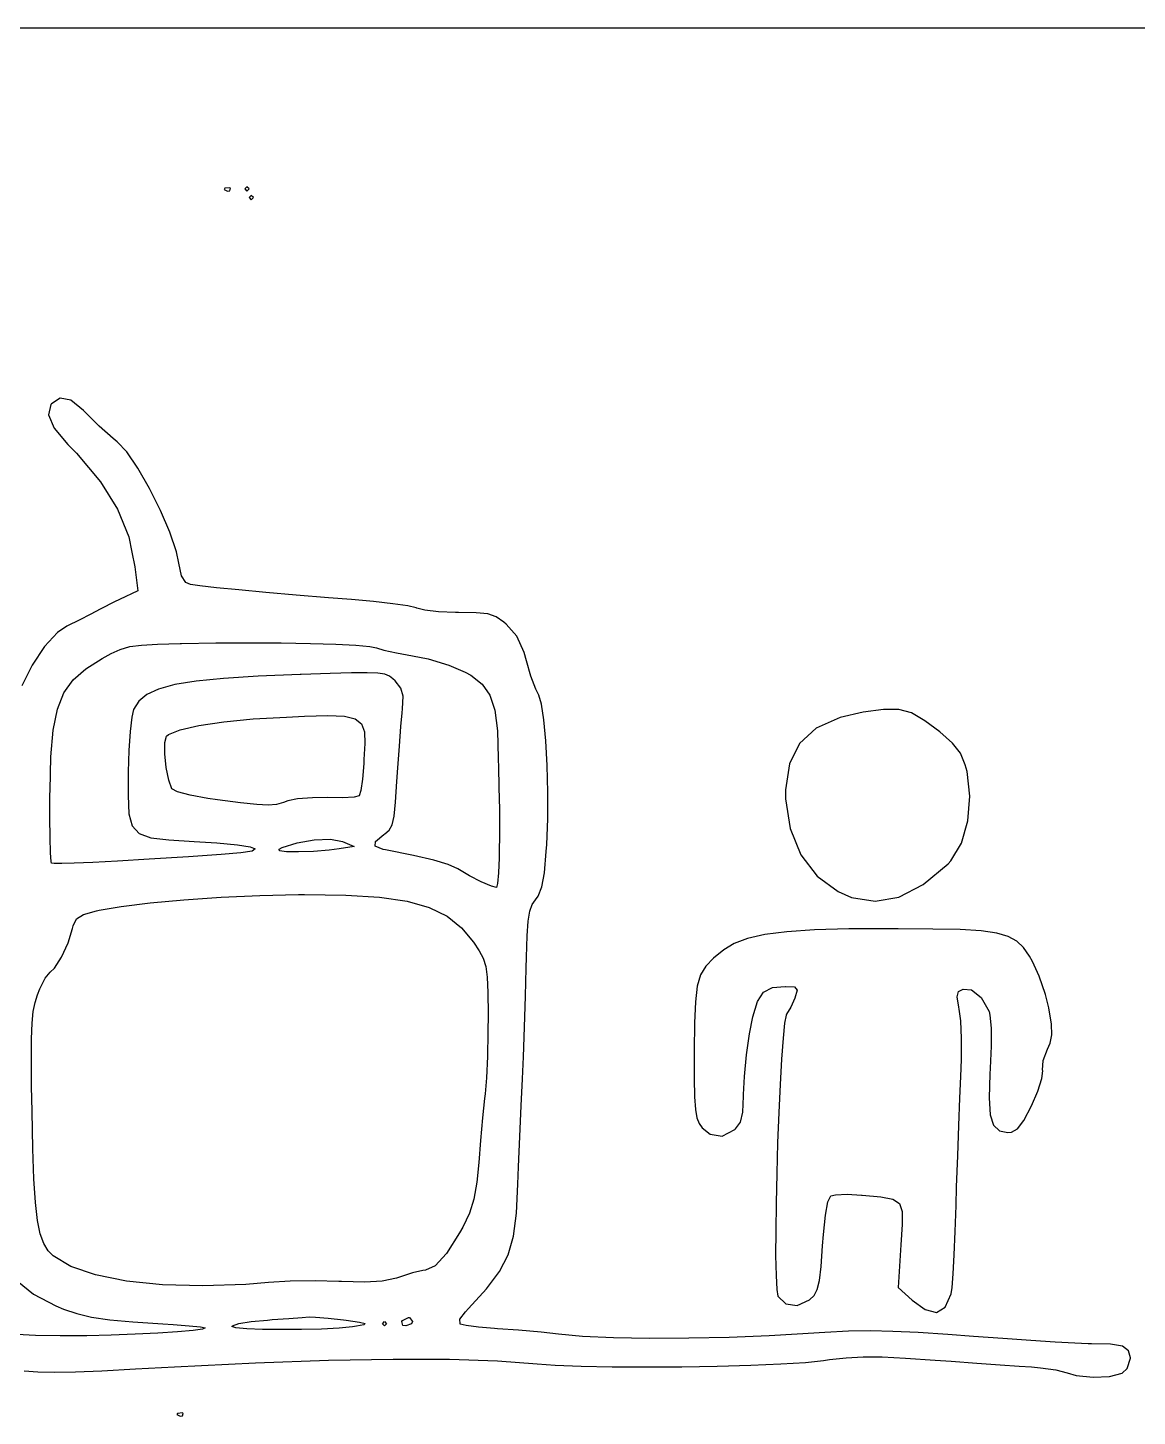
# Model space of a CAD drawing. Extents: x 10 to 96, y -67.8 to -17.5.
# Drawn here: x 47.3 to 62.44, y -36.42 to -17.47 of the extents above; entities that cross this region are included whole.
import ezdxf

# ---------------------------------------------------------------- set-up
doc = ezdxf.new("R2010")
doc.units = 0
doc.layers.add('BLACK', color=7, linetype='CONTINUOUS')

msp = doc.modelspace()

# ---------------------------------------------------------------- linework, layer by layer
at = {"layer": 'BLACK', "linetype": 'CONTINUOUS'}
for p, q in [((40, -17.474365), (70.03418, -17.474365)), ((49.99184, -19.664357), (49.982663, -19.682001)), ((49.982663, -19.682001), (50.030947, -19.703464)), ((50.061457, -19.657336), (49.99184, -19.664357)), ((50.030947, -19.703464), (50.062002, -19.69923)), ((50.070054, -19.664357), (50.061457, -19.657336)), ((50.062002, -19.69923), (50.070054, -19.664357)), ((50.275366, -19.664357), (50.265589, -19.674134)), ((50.265589, -19.674134), (50.29492, -19.703464)), ((50.29492, -19.644803), (50.275366, -19.664357)), ((50.32425, -19.674134), (50.29492, -19.644803)), ((50.29492, -19.703464), (50.32425, -19.674134)), ((50.35358, -19.762124), (50.32425, -19.791455)), ((50.32425, -19.791455), (50.35358, -19.820785)), ((50.38291, -19.791455), (50.35358, -19.762124)), ((50.35358, -19.820785), (50.38291, -19.791455)), ((47.747755, -22.526657), (47.628203, -22.604344)), ((47.892024, -22.55719), (47.747755, -22.526657)), ((47.619827, -22.615158), (47.587768, -22.756463)), ((47.628203, -22.604344), (47.619827, -22.615158)), ((48.066325, -22.697444), (47.892024, -22.55719)), ((48.105576, -22.739145), (48.066325, -22.697444)), ((47.587768, -22.756463), (47.665389, -22.939205)), ((48.278144, -22.912428), (48.105576, -22.739145)), ((48.467892, -23.079879), (48.278144, -22.912428)), ((47.665389, -22.939205), (47.852652, -23.163292)), ((48.52404, -23.124198), (48.467892, -23.079879)), ((47.852652, -23.163292), (47.966854, -23.281594)), ((47.966854, -23.281594), (48.294548, -23.669124)), ((48.654902, -23.262587), (48.52404, -23.124198)), ((48.806791, -23.484045), (48.654902, -23.262587)), ((48.965108, -23.75986), (48.806791, -23.484045)), ((48.294548, -23.669124), (48.528968, -24.041908)), ((49.115255, -24.061322), (48.965108, -23.75986)), ((48.528968, -24.041908), (48.682291, -24.422183)), ((49.242633, -24.359717), (49.115255, -24.061322)), ((48.682291, -24.422183), (48.72527, -24.630946)), ((49.332641, -24.626335), (49.242633, -24.359717)), ((48.72527, -24.630946), (48.7667, -24.832187)), ((49.365708, -24.7795), (49.332641, -24.626335)), ((49.402999, -24.955331), (49.365708, -24.7795)), ((48.7667, -24.832187), (48.807584, -25.159414)), ((49.463025, -25.044066), (49.402999, -24.955331)), ((48.807584, -25.159414), (48.554023, -25.27795)), ((49.525767, -25.070104), (49.463025, -25.044066)), ((49.652342, -25.08939), (49.525767, -25.070104)), ((49.877796, -25.115458), (49.652342, -25.08939)), ((50.183995, -25.146594), (49.877796, -25.115458)), ((50.552805, -25.181083), (50.183995, -25.146594)), ((50.966092, -25.217212), (50.552805, -25.181083)), ((48.487524, -25.309523), (48.299087, -25.40321)), ((48.554023, -25.27795), (48.487524, -25.309523)), ((51.405722, -25.253267), (50.966092, -25.217212)), ((51.723087, -25.277818), (51.405722, -25.253267)), ((52.022534, -25.303963), (51.723087, -25.277818)), ((52.286218, -25.333641), (52.022534, -25.303963)), ((52.488585, -25.363506), (52.286218, -25.333641)), ((52.60408, -25.39021), (52.488585, -25.363506)), ((48.015395, -25.555289), (47.838493, -25.64081)), ((48.153811, -25.48097), (48.015395, -25.555289)), ((48.299087, -25.40321), (48.153811, -25.48097)), ((52.613804, -25.394493), (52.60408, -25.39021)), ((52.722299, -25.422162), (52.613804, -25.394493)), ((52.910621, -25.442588), (52.722299, -25.422162)), ((53.141329, -25.45197), (52.910621, -25.442588)), ((53.182309, -25.452194), (53.141329, -25.45197)), ((53.422867, -25.456164), (53.182309, -25.452194)), ((53.582169, -25.474024), (53.422867, -25.456164)), ((53.696173, -25.514695), (53.582169, -25.474024)), ((53.800838, -25.5871), (53.696173, -25.514695)), ((47.708556, -25.728968), (47.534182, -25.919211)), ((47.838493, -25.64081), (47.708556, -25.728968)), ((53.832471, -25.61351), (53.800838, -25.5871)), ((53.976185, -25.777093), (53.832471, -25.61351)), ((47.534182, -25.919211), (47.365747, -26.170289)), ((48.440135, -26.014726), (48.566184, -25.956823)), ((48.566184, -25.956823), (48.695168, -25.919573)), ((48.695168, -25.919573), (48.855682, -25.897525)), ((48.855682, -25.897525), (49.076322, -25.885228)), ((49.076322, -25.885228), (49.385682, -25.877232)), ((49.385682, -25.877232), (49.403606, -25.876858)), ((49.403606, -25.876858), (49.868213, -25.869827)), ((49.868213, -25.869827), (50.326753, -25.867591)), ((50.326753, -25.867591), (50.763339, -25.869805)), ((50.763339, -25.869805), (51.162078, -25.876122)), ((51.162078, -25.876122), (51.507081, -25.886196)), ((51.507081, -25.886196), (51.782458, -25.899682)), ((51.782458, -25.899682), (51.972318, -25.916232)), ((51.972318, -25.916232), (52.060771, -25.935502)), ((52.060771, -25.935502), (52.064943, -25.937835)), ((52.064943, -25.937835), (52.161704, -25.967609)), ((54.076201, -26.000364), (53.976185, -25.777093)), ((48.096777, -26.221942), (48.321208, -26.08014)), ((48.321208, -26.08014), (48.440135, -26.014726)), ((52.161704, -25.967609), (52.336408, -26.005161)), ((52.336408, -26.005161), (52.554375, -26.042944)), ((52.554375, -26.042944), (52.769564, -26.087037)), ((52.769564, -26.087037), (53.048547, -26.170382)), ((54.108547, -26.113662), (54.076201, -26.000364)), ((54.169936, -26.322416), (54.108547, -26.113662)), ((47.365747, -26.170289), (47.222497, -26.452691)), ((47.924408, -26.37305), (48.096777, -26.221942)), ((50.446361, -26.322769), (49.976322, -26.352561)), ((51.022216, -26.298408), (50.446361, -26.322769)), ((51.034832, -26.297962), (51.022216, -26.298408)), ((51.429196, -26.284446), (51.034832, -26.297962)), ((51.723362, -26.27642), (51.429196, -26.284446)), ((51.934374, -26.275081), (51.723362, -26.27642)), ((52.079277, -26.281629), (51.934374, -26.275081)), ((52.175114, -26.297263), (52.079277, -26.281629)), ((52.23893, -26.32318), (52.175114, -26.297263)), ((52.28777, -26.36058), (52.23893, -26.32318)), ((53.048547, -26.170382), (53.272749, -26.265856)), ((53.272749, -26.265856), (53.350423, -26.310771)), ((53.350423, -26.310771), (53.503334, -26.431271)), ((54.236426, -26.501626), (54.169936, -26.322416)), ((47.797363, -26.551043), (47.924408, -26.37305)), ((49.088674, -26.498113), (48.929472, -26.573214)), ((49.308721, -26.437876), (49.088674, -26.498113)), ((49.600856, -26.390145), (49.308721, -26.437876)), ((49.976322, -26.352561), (49.600856, -26.390145)), ((52.316001, -26.388056), (52.28777, -26.36058)), ((52.393659, -26.485033), (52.316001, -26.388056)), ((52.42464, -26.597081), (52.393659, -26.485033)), ((53.503334, -26.431271), (53.609082, -26.583323)), ((54.276551, -26.582946), (54.236426, -26.501626)), ((47.708901, -26.773507), (47.797363, -26.551043)), ((48.819874, -26.665537), (48.748637, -26.777439)), ((48.929472, -26.573214), (48.819874, -26.665537)), ((52.419028, -26.768944), (52.42464, -26.597081)), ((53.609082, -26.583323), (53.675832, -26.788145)), ((54.314912, -26.703282), (54.276551, -26.582946)), ((54.347529, -26.918217), (54.314912, -26.703282)), ((47.652283, -27.058023), (47.708901, -26.773507)), ((48.724543, -26.883267), (48.702513, -27.079711)), ((48.748637, -26.777439), (48.724543, -26.883267)), ((50.380994, -26.906985), (50.83562, -26.879871)), ((50.83562, -26.879871), (51.08059, -26.86974)), ((51.08059, -26.86974), (51.399319, -26.860989)), ((51.399319, -26.860989), (51.625153, -26.869379)), ((51.625153, -26.869379), (51.77326, -26.903245)), ((51.77326, -26.903245), (51.858805, -26.97092)), ((52.395893, -27.011124), (52.413653, -26.821354)), ((52.413653, -26.821354), (52.419028, -26.768944)), ((53.675832, -26.788145), (53.71175, -27.066953)), ((58.387778, -26.884852), (58.063851, -27.031026)), ((58.702953, -26.813639), (58.387778, -26.884852)), ((58.983322, -26.776687), (58.702953, -26.813639)), ((59.190114, -26.776921), (58.983322, -26.776687)), ((59.364006, -26.824863), (59.190114, -26.776921)), ((59.545672, -26.931035), (59.364006, -26.824863)), ((47.62077, -27.422174), (47.652283, -27.058023)), ((48.702513, -27.079711), (48.685463, -27.337384)), ((49.226724, -27.119398), (49.385125, -27.055579)), ((49.385125, -27.055579), (49.640481, -26.997277)), ((49.640481, -26.997277), (49.977526, -26.946933)), ((49.977526, -26.946933), (50.380994, -26.906985)), ((51.858805, -26.97092), (51.896957, -27.080736)), ((51.896957, -27.080736), (51.902882, -27.241026)), ((52.374843, -27.276392), (52.395893, -27.011124)), ((53.71175, -27.066953), (53.725001, -27.440965)), ((54.373304, -27.205121), (54.347529, -26.918217)), ((58.063851, -27.031026), (57.835005, -27.241481)), ((59.748087, -27.084008), (59.545672, -26.931035)), ((59.924889, -27.236447), (59.748087, -27.084008)), ((49.176023, -27.226221), (49.198151, -27.141434)), ((49.176292, -27.382794), (49.176023, -27.226221)), ((49.198151, -27.141434), (49.226724, -27.119398)), ((51.902882, -27.241026), (51.891748, -27.460124)), ((52.353688, -27.575514), (52.374843, -27.276392)), ((54.391141, -27.541363), (54.373304, -27.205121)), ((57.835005, -27.241481), (57.696883, -27.520582)), ((60.0312, -27.371688), (59.924889, -27.236447)), ((47.607623, -27.883543), (47.62077, -27.422174)), ((48.685463, -27.337384), (48.67582, -27.627964)), ((49.194722, -27.568679), (49.176292, -27.382794)), ((51.891748, -27.460124), (51.888474, -27.512601)), ((53.725001, -27.440965), (53.726657, -27.576118)), ((60.096981, -27.533142), (60.0312, -27.371688)), ((48.67582, -27.627964), (48.671867, -27.95174)), ((49.227076, -27.741402), (49.194722, -27.568679)), ((51.888474, -27.512601), (51.870211, -27.726035)), ((52.342002, -27.758303), (52.353688, -27.575514)), ((53.726657, -27.576118), (53.730649, -27.820327)), ((54.399942, -27.904315), (54.391141, -27.541363)), ((57.696883, -27.520582), (57.645126, -27.872691)), ((60.12094, -27.624239), (60.096981, -27.533142)), ((60.161521, -27.958447), (60.12094, -27.624239)), ((49.269119, -27.858491), (49.227076, -27.741402)), ((51.870211, -27.726035), (51.84882, -27.884407)), ((52.322749, -28.041476), (52.342002, -27.758303)), ((53.730649, -27.820327), (53.735089, -28.013)), ((47.605832, -28.256583), (47.606985, -27.943493)), ((47.606985, -27.943493), (47.607623, -27.883543)), ((48.671867, -27.95174), (48.683656, -28.199571)), ((49.26977, -27.859555), (49.269119, -27.858491)), ((49.34783, -27.901573), (49.26977, -27.859555)), ((49.519462, -27.947799), (49.34783, -27.901573)), ((49.761335, -27.992548), (49.519462, -27.947799)), ((49.89381, -28.011606), (49.761335, -27.992548)), ((50.207736, -28.051575), (49.89381, -28.011606)), ((50.852009, -28.026072), (50.795967, -28.047045)), ((50.986108, -27.997624), (50.852009, -28.026072)), ((51.190376, -27.981415), (50.986108, -27.997624)), ((51.395001, -27.980524), (51.190376, -27.981415)), ((51.600279, -27.981955), (51.395001, -27.980524)), ((51.756083, -27.973313), (51.600279, -27.981955)), ((51.828274, -27.956638), (51.756083, -27.973313)), ((51.84882, -27.884407), (51.828274, -27.956638)), ((52.302314, -28.231123), (52.322749, -28.041476)), ((53.735089, -28.013), (53.739285, -28.121247)), ((54.39861, -28.271344), (54.399942, -27.904315)), ((57.645126, -27.872691), (57.645902, -27.994736)), ((57.645902, -27.994736), (57.70773, -28.400613)), ((60.1339, -28.295815), (60.161521, -27.958447)), ((48.683656, -28.199571), (48.7284, -28.3663)), ((50.430261, -28.074731), (50.207736, -28.051575)), ((50.586039, -28.081447), (50.430261, -28.074731)), ((50.699723, -28.072094), (50.586039, -28.081447)), ((50.795967, -28.047045), (50.699723, -28.072094)), ((52.274891, -28.350949), (52.302314, -28.231123)), ((53.739285, -28.121247), (53.740217, -28.139435)), ((53.740217, -28.139435), (53.742075, -28.274811)), ((47.608179, -28.526104), (47.605832, -28.256583)), ((48.7284, -28.3663), (48.822919, -28.469742)), ((52.234674, -28.424657), (52.274891, -28.350949)), ((53.742075, -28.274811), (53.740962, -28.481469)), ((54.386048, -28.619822), (54.39861, -28.271344)), ((57.70773, -28.400613), (57.854016, -28.760041)), ((60.045135, -28.601811), (60.1339, -28.295815)), ((47.613579, -28.731254), (47.608179, -28.526104)), ((48.822919, -28.469742), (48.98403, -28.527707)), ((48.98403, -28.527707), (49.228554, -28.558008)), ((49.228554, -28.558008), (49.573309, -28.578458)), ((49.573309, -28.578458), (49.884065, -28.598181)), ((49.884065, -28.598181), (50.164781, -28.624516)), ((50.776264, -28.662756), (50.978301, -28.595053)), ((50.978301, -28.595053), (51.214031, -28.5542)), ((51.214031, -28.5542), (51.436048, -28.546109)), ((51.436048, -28.546109), (51.596948, -28.576689)), ((51.596948, -28.576689), (51.757002, -28.649191)), ((52.045558, -28.644062), (52.048923, -28.578499)), ((52.048923, -28.578499), (52.164369, -28.483641)), ((52.164369, -28.483641), (52.175859, -28.475952)), ((52.175859, -28.475952), (52.234674, -28.424657)), ((53.740962, -28.481469), (53.737017, -28.722517)), ((59.902285, -28.841905), (60.045135, -28.601811)), ((47.621588, -28.851232), (47.613579, -28.731254)), ((49.497401, -28.786398), (48.961063, -28.819891)), ((49.941513, -28.757967), (49.497401, -28.786398)), ((50.211071, -28.734936), (49.941513, -28.757967)), ((50.164781, -28.624516), (50.340237, -28.652528)), ((50.365779, -28.708906), (50.211071, -28.734936)), ((50.340237, -28.652528), (50.408036, -28.681047)), ((50.408036, -28.681047), (50.365779, -28.708906)), ((50.734873, -28.68416), (50.776264, -28.662756)), ((50.740339, -28.706931), (50.734873, -28.68416)), ((50.836967, -28.719274), (50.740339, -28.706931)), ((50.999078, -28.721368), (50.836967, -28.719274)), ((51.200994, -28.713389), (50.999078, -28.721368)), ((51.417035, -28.695513), (51.200994, -28.713389)), ((51.553905, -28.678522), (51.417035, -28.695513)), ((51.757002, -28.649191), (51.553905, -28.678522)), ((52.155121, -28.688346), (52.045558, -28.644062)), ((52.186721, -28.694643), (52.155121, -28.688346)), ((52.565883, -28.767825), (52.186721, -28.694643)), ((52.845351, -28.831762), (52.565883, -28.767825)), ((53.737017, -28.722517), (53.734952, -28.801578)), ((54.353447, -29.004258), (54.37999, -28.716437)), ((54.37999, -28.716437), (54.386048, -28.619822)), ((57.854016, -28.760041), (58.074954, -29.053968)), ((47.62689, -28.87333), (47.621588, -28.851232)), ((47.665496, -28.879966), (47.62689, -28.87333)), ((47.766801, -28.880924), (47.665496, -28.879966)), ((47.938908, -28.8758), (47.766801, -28.880924)), ((48.189919, -28.864188), (47.938908, -28.8758)), ((48.527936, -28.845687), (48.189919, -28.864188)), ((48.961063, -28.819891), (48.527936, -28.845687)), ((53.041941, -28.890959), (52.845351, -28.831762)), ((53.17247, -28.949923), (53.041941, -28.890959)), ((53.197165, -28.965435), (53.17247, -28.949923)), ((53.333179, -29.046571), (53.197165, -28.965435)), ((53.734952, -28.801578), (53.72568, -29.008289)), ((59.520411, -29.166674), (59.863641, -28.883091)), ((59.863641, -28.883091), (59.902285, -28.841905)), ((53.492577, -29.127673), (53.333179, -29.046571)), ((53.631478, -29.187707), (53.492577, -29.127673)), ((53.713329, -29.152365), (53.699989, -29.206466)), ((53.72568, -29.008289), (53.713329, -29.152365)), ((54.31802, -29.199099), (54.353447, -29.004258)), ((58.074954, -29.053968), (58.360739, -29.26334)), ((59.190574, -29.336356), (59.520411, -29.166674)), ((49.434477, -29.373352), (49.94139, -29.339511)), ((49.94139, -29.339511), (50.470507, -29.315831)), ((50.470507, -29.315831), (50.998846, -29.304155)), ((50.998846, -29.304155), (51.079718, -29.303515)), ((51.079718, -29.303515), (51.642519, -29.309887)), ((51.642519, -29.309887), (52.104849, -29.338932)), ((52.104849, -29.338932), (52.480329, -29.394355)), ((53.699989, -29.206466), (53.631478, -29.187707)), ((54.23114, -29.375933), (54.268227, -29.325254)), ((54.268227, -29.325254), (54.31802, -29.199099)), ((58.360739, -29.26334), (58.544346, -29.340786)), ((58.544346, -29.340786), (58.867447, -29.39383)), ((58.867447, -29.39383), (59.190574, -29.336356)), ((48.065434, -29.576056), (48.243548, -29.52502)), ((48.243548, -29.52502), (48.276773, -29.517423)), ((48.276773, -29.517423), (48.579187, -29.464151)), ((48.579187, -29.464151), (48.972749, -29.415513)), ((48.972749, -29.415513), (49.434477, -29.373352)), ((52.480329, -29.394355), (52.782581, -29.479867)), ((52.782581, -29.479867), (53.025226, -29.599175)), ((54.131323, -29.665216), (54.153061, -29.529855)), ((54.153061, -29.529855), (54.185388, -29.440411)), ((54.185388, -29.440411), (54.23114, -29.375933)), ((47.916063, -29.766961), (47.924784, -29.729734)), ((47.924784, -29.729734), (47.970284, -29.63609)), ((47.970284, -29.63609), (48.065434, -29.576056)), ((53.025226, -29.599175), (53.221886, -29.755986)), ((54.117342, -29.867444), (54.131323, -29.665216)), ((47.856038, -29.96114), (47.916063, -29.766961)), ((53.221886, -29.755986), (53.386183, -29.954009)), ((54.108285, -30.157489), (54.117342, -29.867444)), ((57.126279, -29.900869), (56.944161, -29.969517)), ((57.361472, -29.848312), (57.126279, -29.900869)), ((57.662132, -29.810356), (57.361472, -29.848312)), ((58.040653, -29.785509), (57.662132, -29.810356)), ((58.509429, -29.772281), (58.040653, -29.785509)), ((59.080853, -29.769182), (58.509429, -29.772281)), ((59.182391, -29.769525), (59.080853, -29.769182)), ((59.656027, -29.773042), (59.182391, -29.769525)), ((60.027644, -29.781436), (59.656027, -29.773042)), ((60.312539, -29.798436), (60.027644, -29.781436)), ((60.526009, -29.827774), (60.312539, -29.798436)), ((60.68335, -29.873178), (60.526009, -29.827774)), ((60.799861, -29.938378), (60.68335, -29.873178)), ((47.765565, -30.155308), (47.856038, -29.96114)), ((53.386183, -29.954009), (53.463528, -30.068525)), ((53.463528, -30.068525), (53.520017, -30.172264)), ((56.801908, -30.056368), (56.659943, -30.170502)), ((56.802722, -30.055747), (56.801908, -30.056368)), ((56.944161, -29.969517), (56.802722, -30.055747)), ((60.890836, -30.027103), (60.799861, -29.938378)), ((60.971574, -30.143084), (60.890836, -30.027103)), ((47.608089, -30.362096), (47.666809, -30.306634)), ((47.666809, -30.306634), (47.765565, -30.155308)), ((53.520017, -30.172264), (53.554844, -30.283528)), ((53.554844, -30.283528), (53.573558, -30.429764)), ((54.096434, -30.688206), (54.105349, -30.305916)), ((54.105349, -30.305916), (54.108285, -30.157489)), ((56.556187, -30.277847), (56.48459, -30.399086)), ((56.659943, -30.170502), (56.556187, -30.277847)), ((61.015158, -30.216386), (60.971574, -30.143084)), ((61.10613, -30.414415), (61.015158, -30.216386)), ((47.46779, -30.590995), (47.54351, -30.442162)), ((47.54351, -30.442162), (47.608089, -30.362096)), ((53.573558, -30.429764), (53.581704, -30.638422)), ((56.48459, -30.399086), (56.4391, -30.554902)), ((61.190083, -30.665124), (61.10613, -30.414415)), ((47.40294, -30.776781), (47.434985, -30.672979)), ((47.434985, -30.672979), (47.46779, -30.590995)), ((53.581704, -30.638422), (53.58483, -30.936951)), ((54.08325, -31.110327), (54.096434, -30.688206)), ((56.4391, -30.554902), (56.413669, -30.765976)), ((57.259741, -30.762269), (57.345076, -30.634864)), ((57.345076, -30.634864), (57.466202, -30.572304)), ((57.466202, -30.572304), (57.637243, -30.555658)), ((57.637243, -30.555658), (57.64411, -30.555661)), ((57.64411, -30.555661), (57.768741, -30.563406)), ((57.768741, -30.563406), (57.802117, -30.606457)), ((57.802117, -30.606457), (57.76929, -30.715052)), ((59.984995, -30.696711), (60.00323, -30.627009)), ((60.00323, -30.627009), (60.070267, -30.595132)), ((60.070267, -30.595132), (60.184421, -30.60432)), ((60.184421, -30.60432), (60.315694, -30.708344)), ((61.235393, -30.850697), (61.190083, -30.665124)), ((47.379565, -30.899505), (47.40294, -30.776781)), ((56.413669, -30.765976), (56.402246, -31.052991)), ((57.196074, -30.973452), (57.259741, -30.762269)), ((57.715833, -30.837959), (57.659875, -30.935029)), ((57.76929, -30.715052), (57.715833, -30.837959)), ((60.008593, -30.838902), (59.984995, -30.696711)), ((60.015291, -30.868547), (60.008593, -30.838902)), ((60.035242, -31.027687), (60.015291, -30.868547)), ((60.315694, -30.708344), (60.421264, -30.897773)), ((61.273095, -31.070318), (61.235393, -30.850697)), ((47.35569, -31.270397), (47.364076, -31.058321)), ((47.364076, -31.058321), (47.379565, -30.899505)), ((53.58483, -30.936951), (53.584013, -31.185028)), ((56.402246, -31.052991), (56.398781, -31.436629)), ((57.15297, -31.204818), (57.196074, -30.973452)), ((57.631906, -31.058107), (57.610111, -31.264663)), ((57.653955, -30.946566), (57.631906, -31.058107)), ((57.659875, -30.935029), (57.653955, -30.946566)), ((60.045638, -31.268192), (60.035242, -31.027687)), ((60.421264, -30.897773), (60.43372, -30.948891)), ((60.43372, -30.948891), (60.448775, -31.124103)), ((61.280063, -31.216822), (61.273095, -31.070318)), ((53.584013, -31.185028), (53.576438, -31.510784)), ((54.067671, -31.517515), (54.08325, -31.110327)), ((57.113732, -31.490176), (57.15297, -31.204818)), ((60.448775, -31.124103), (60.450403, -31.373844)), ((61.254984, -31.330665), (61.280063, -31.216822)), ((47.353621, -31.552902), (47.35569, -31.270397)), ((56.398781, -31.436629), (56.398678, -31.468362)), ((57.610111, -31.264663), (57.589111, -31.548664)), ((60.04561, -31.554428), (60.045638, -31.268192)), ((60.450403, -31.373844), (60.437997, -31.670085)), ((61.161095, -31.569507), (61.217107, -31.413649)), ((61.217107, -31.413649), (61.254984, -31.330665)), ((47.357085, -31.923005), (47.353621, -31.552902)), ((53.576438, -31.510784), (53.562951, -31.803947)), ((54.053637, -31.816859), (54.067671, -31.517515)), ((56.398678, -31.468362), (56.399009, -31.814253)), ((57.084741, -31.784498), (57.113732, -31.490176)), ((57.589111, -31.548664), (57.569445, -31.892543)), ((60.03774, -31.787528), (60.04561, -31.554428)), ((61.152432, -31.701474), (61.161095, -31.569507)), ((53.562951, -31.803947), (53.545102, -32.022171)), ((54.035683, -32.183834), (54.053637, -31.816859)), ((56.399009, -31.814253), (56.403778, -32.063742)), ((57.071623, -32.029299), (57.084741, -31.784498)), ((60.024419, -32.079872), (60.03774, -31.787528)), ((60.433068, -31.75279), (60.423327, -32.078735)), ((60.437997, -31.670085), (60.433068, -31.75279)), ((61.088868, -31.987282), (61.143691, -31.814558)), ((61.143691, -31.814558), (61.153704, -31.706908)), ((61.153704, -31.706908), (61.152432, -31.701474)), ((47.362628, -32.256813), (47.357085, -31.923005)), ((57.569445, -31.892543), (57.551653, -32.278731)), ((61.002279, -32.18518), (61.088868, -31.987282)), ((53.538049, -32.084439), (53.510949, -32.34889)), ((53.545102, -32.022171), (53.538049, -32.084439)), ((54.017325, -32.605723), (54.035683, -32.183834)), ((56.403778, -32.063742), (56.414991, -32.236208)), ((57.061613, -32.271944), (57.071381, -32.053129)), ((57.071381, -32.053129), (57.071623, -32.029299)), ((60.009276, -32.452506), (60.024419, -32.079872)), ((60.423327, -32.078735), (60.438993, -32.306849)), ((60.89534, -32.385339), (61.002279, -32.18518)), ((47.374138, -32.771599), (47.362628, -32.256813)), ((53.510949, -32.34889), (53.482244, -32.659106)), ((56.414991, -32.236208), (56.434654, -32.351032)), ((56.434654, -32.351032), (56.464775, -32.427592)), ((57.02803, -32.409149), (57.061613, -32.271944)), ((57.551653, -32.278731), (57.536276, -32.689659)), ((60.438993, -32.306849), (60.484048, -32.451724)), ((60.810924, -32.497827), (60.89534, -32.385339)), ((56.464775, -32.427592), (56.50736, -32.485268)), ((56.50736, -32.485268), (56.616487, -32.573475)), ((56.616487, -32.573475), (56.780339, -32.599034)), ((56.780339, -32.599034), (56.952217, -32.507748)), ((56.952217, -32.507748), (56.961514, -32.499532)), ((56.961514, -32.499532), (57.02803, -32.409149)), ((59.993715, -32.868448), (60.009276, -32.452506)), ((60.484048, -32.451724), (60.562476, -32.527949)), ((60.562476, -32.527949), (60.678261, -32.550115)), ((60.678261, -32.550115), (60.729595, -32.544533)), ((60.729595, -32.544533), (60.810924, -32.497827)), ((47.388959, -33.18276), (47.374138, -32.771599)), ((53.482244, -32.659106), (53.457074, -32.960282)), ((54.001187, -33.020158), (54.017325, -32.605723)), ((57.536276, -32.689659), (57.523853, -33.10776)), ((53.457074, -32.960282), (53.431403, -33.226786)), ((59.979138, -33.290711), (59.993715, -32.868448)), ((53.993191, -33.254041), (54.001187, -33.020158)), ((57.523853, -33.10776), (57.514925, -33.515465)), ((47.409088, -33.503983), (47.388959, -33.18276)), ((53.431403, -33.226786), (53.391534, -33.458518)), ((53.973055, -33.651791), (53.993191, -33.254041)), ((59.970969, -33.547344), (59.979138, -33.290711)), ((47.436518, -33.748956), (47.409088, -33.503983)), ((53.391534, -33.458518), (53.330926, -33.649361)), ((57.514925, -33.515465), (57.510031, -33.895204)), ((58.189635, -33.677809), (58.223957, -33.496442)), ((58.223957, -33.496442), (58.260766, -33.415726)), ((58.260766, -33.415726), (58.3272, -33.398629)), ((58.3272, -33.398629), (58.483643, -33.392133)), ((58.483643, -33.392133), (58.683372, -33.403478)), ((58.683372, -33.403478), (58.68978, -33.404113)), ((58.68978, -33.404113), (58.943386, -33.429371)), ((58.943386, -33.429371), (59.10726, -33.459857)), ((59.10726, -33.459857), (59.199098, -33.51799)), ((59.199098, -33.51799), (59.236598, -33.626186)), ((53.330926, -33.649361), (53.239472, -33.84019)), ((53.932795, -33.962947), (53.973055, -33.651791)), ((58.160538, -33.94316), (58.189635, -33.677809)), ((59.236598, -33.626186), (59.237457, -33.806862)), ((59.958648, -33.899622), (59.970969, -33.547344)), ((47.473245, -33.931367), (47.436518, -33.748956)), ((53.239472, -33.84019), (53.196053, -33.918957)), ((57.510031, -33.895204), (57.509711, -34.229411)), ((59.237457, -33.806862), (59.219372, -34.082435)), ((59.944633, -34.217211), (59.958648, -33.899622)), ((47.521264, -34.064904), (47.473245, -33.931367)), ((47.582571, -34.163255), (47.521264, -34.064904)), ((53.196053, -33.918957), (53.017957, -34.199878)), ((53.859862, -34.217991), (53.932795, -33.962947)), ((58.128628, -34.378865), (58.149298, -34.094432)), ((58.149298, -34.094432), (58.160538, -33.94316)), ((59.219372, -34.082435), (59.181328, -34.662959)), ((47.65065, -34.232909), (47.582571, -34.163255)), ((47.889989, -34.377763), (47.65065, -34.232909)), ((53.017957, -34.199878), (52.863337, -34.370205)), ((53.741705, -34.447406), (53.859862, -34.217991)), ((57.509711, -34.229411), (57.514506, -34.500516)), ((59.93008, -34.479137), (59.944633, -34.217211)), ((48.228545, -34.493195), (47.889989, -34.377763)), ((52.554347, -34.466014), (52.377368, -34.522017)), ((52.695557, -34.432371), (52.554347, -34.466014)), ((52.73377, -34.428105), (52.695557, -34.432371)), ((52.863337, -34.370205), (52.73377, -34.428105)), ((53.565776, -34.681673), (53.741705, -34.447406)), ((58.106503, -34.570506), (58.128628, -34.378865)), ((59.916146, -34.664422), (59.93008, -34.479137)), ((47.163427, -34.576924), (47.380688, -34.755935)), ((48.651503, -34.577362), (48.228545, -34.493195)), ((49.144048, -34.628418), (48.651503, -34.577362)), ((49.691362, -34.64452), (49.144048, -34.628418)), ((50.278631, -34.623823), (49.691362, -34.64452)), ((50.588222, -34.598556), (50.278631, -34.623823)), ((50.88262, -34.580346), (50.588222, -34.598556)), ((51.225485, -34.574493), (50.88262, -34.580346)), ((51.548515, -34.581994), (51.225485, -34.574493)), ((51.585451, -34.583999), (51.548515, -34.581994)), ((51.903067, -34.594051), (51.585451, -34.583999)), ((52.141443, -34.578869), (51.903067, -34.594051)), ((52.336496, -34.535642), (52.141443, -34.578869)), ((52.377368, -34.522017), (52.336496, -34.535642)), ((57.514506, -34.500516), (57.524955, -34.690952)), ((58.077002, -34.693796), (58.106503, -34.570506)), ((59.181328, -34.662959), (59.372304, -34.836688)), ((59.904669, -34.749884), (59.916146, -34.664422)), ((47.380688, -34.755935), (47.685119, -34.915485)), ((53.319522, -34.951275), (53.565776, -34.681673)), ((57.524955, -34.690952), (57.541598, -34.783149)), ((57.541598, -34.783149), (57.648656, -34.888289)), ((57.804541, -34.909891), (57.969936, -34.834875)), ((57.969936, -34.834875), (57.972186, -34.833098)), ((57.972186, -34.833098), (58.034203, -34.773179)), ((58.034203, -34.773179), (58.077002, -34.693796)), ((59.372304, -34.836688), (59.547789, -34.966646)), ((59.82106, -34.932713), (59.904669, -34.749884)), ((47.685119, -34.915485), (47.791254, -34.959893)), ((47.791254, -34.959893), (47.97338, -35.021737)), ((47.97338, -35.021737), (48.175869, -35.06872)), ((53.202047, -35.098649), (53.275728, -34.996663)), ((53.275728, -34.996663), (53.319522, -34.951275)), ((57.648656, -34.888289), (57.804541, -34.909891)), ((59.547789, -34.966646), (59.702992, -35.004822)), ((59.702992, -35.004822), (59.82106, -34.932713)), ((48.175869, -35.06872), (48.422959, -35.104912)), ((48.422959, -35.104912), (48.738887, -35.134385)), ((48.738887, -35.134385), (49.147889, -35.161211)), ((49.147889, -35.161211), (49.287056, -35.169928)), ((49.287056, -35.169928), (49.505055, -35.186619)), ((49.505055, -35.186619), (49.659601, -35.202525)), ((49.69013, -35.231362), (49.55887, -35.249968)), ((49.659601, -35.202525), (49.723832, -35.215132)), ((49.723832, -35.215132), (49.69013, -35.231362)), ((50.089608, -35.196049), (50.096173, -35.186963)), ((50.144104, -35.214524), (50.089608, -35.196049)), ((50.096173, -35.186963), (50.183769, -35.158235)), ((50.291154, -35.22794), (50.144104, -35.214524)), ((50.183769, -35.158235), (50.351995, -35.130449)), ((50.5061, -35.236314), (50.291154, -35.22794)), ((50.351995, -35.130449), (50.573557, -35.108542)), ((50.764285, -35.239664), (50.5061, -35.236314)), ((50.573557, -35.108542), (50.639952, -35.103725)), ((50.639952, -35.103725), (50.868414, -35.087046)), ((51.041052, -35.238006), (50.764285, -35.239664)), ((50.868414, -35.087046), (51.048343, -35.073751)), ((51.311744, -35.23136), (51.041052, -35.238006)), ((51.048343, -35.073751), (51.145497, -35.066366)), ((51.145497, -35.066366), (51.232597, -35.068818)), ((51.232597, -35.068818), (51.403991, -35.083706)), ((51.551702, -35.219741), (51.311744, -35.23136)), ((51.403991, -35.083706), (51.614781, -35.107939)), ((51.736271, -35.203168), (51.551702, -35.219741)), ((51.614781, -35.107939), (51.650108, -35.112473)), ((51.650108, -35.112473), (51.830172, -35.13771)), ((51.790762, -35.194842), (51.736271, -35.203168)), ((51.889458, -35.173443), (51.790762, -35.194842)), ((51.830172, -35.13771), (51.906275, -35.156216)), ((51.906275, -35.156216), (51.889458, -35.173443)), ((52.142726, -35.160508), (52.172056, -35.131177)), ((52.172056, -35.189838), (52.142726, -35.160508)), ((52.172056, -35.131177), (52.201386, -35.160508)), ((52.201386, -35.160508), (52.172056, -35.189838)), ((52.406698, -35.131177), (52.418704, -35.115157)), ((52.419996, -35.181397), (52.406698, -35.131177)), ((52.418704, -35.115157), (52.498151, -35.072517)), ((52.461896, -35.189838), (52.419996, -35.181397)), ((52.542156, -35.159211), (52.461896, -35.189838)), ((52.498151, -35.072517), (52.511247, -35.074196)), ((52.511247, -35.074196), (52.553349, -35.131177)), ((52.553349, -35.131177), (52.542156, -35.159211)), ((53.202495, -35.162716), (53.202047, -35.098649)), ((53.204918, -35.164403), (53.202495, -35.162716)), ((53.287815, -35.184788), (53.204918, -35.164403)), ((53.454559, -35.206279), (53.287815, -35.184788)), ((53.671793, -35.224738), (53.454559, -35.206279)), ((53.711764, -35.227303), (53.671793, -35.224738)), ((54.001515, -35.248544), (53.711764, -35.227303)), ((47.411779, -35.322301), (47.153233, -35.308649)), ((47.747383, -35.326565), (47.411779, -35.322301)), ((47.801848, -35.326653), (47.747383, -35.326565)), ((48.111463, -35.323755), (47.801848, -35.326653)), ((48.44067, -35.315379), (48.111463, -35.323755)), ((48.76974, -35.302667), (48.44067, -35.315379)), ((49.078948, -35.286765), (48.76974, -35.302667)), ((49.348567, -35.268817), (49.078948, -35.286765)), ((49.55887, -35.249968), (49.348567, -35.268817)), ((54.310662, -35.276686), (54.001515, -35.248544)), ((54.545161, -35.302447), (54.310662, -35.276686)), ((54.875965, -35.331659), (54.545161, -35.302447)), ((55.299072, -35.350586), (54.875965, -35.331659)), ((55.789917, -35.35924), (55.299072, -35.350586)), ((56.323936, -35.357629), (55.789917, -35.35924)), ((56.876562, -35.345765), (56.323936, -35.357629)), ((57.423231, -35.323656), (56.876562, -35.345765)), ((57.803465, -35.30112), (57.423231, -35.323656)), ((58.179659, -35.277431), (57.803465, -35.30112)), ((58.502957, -35.263086), (58.179659, -35.277431)), ((58.803061, -35.258478), (58.502957, -35.263086)), ((59.109671, -35.264002), (58.803061, -35.258478)), ((59.45249, -35.280055), (59.109671, -35.264002)), ((59.861219, -35.307029), (59.45249, -35.280055)), ((60.208545, -35.333092), (59.861219, -35.307029)), ((60.611263, -35.363135), (60.208545, -35.333092)), ((60.989906, -35.389398), (60.611263, -35.363135)), ((61.323649, -35.410591), (60.989906, -35.389398)), ((61.591666, -35.425425), (61.323649, -35.410591)), ((61.77313, -35.43261), (61.591666, -35.425425)), ((58.473991, -35.623475), (58.703189, -35.611619)), ((58.703189, -35.611619), (58.96258, -35.613113)), ((58.96258, -35.613113), (59.280962, -35.627864)), ((61.821709, -35.432993), (61.77313, -35.43261)), ((62.080368, -35.437681), (61.821709, -35.432993)), ((62.241942, -35.466702), (62.080368, -35.437681)), ((62.325382, -35.527085), (62.241942, -35.466702)), ((62.349642, -35.625862), (62.325382, -35.527085)), ((47.254571, -35.802526), (47.443049, -35.817026)), ((47.954526, -35.816339), (48.316831, -35.801142)), ((48.316831, -35.801142), (48.776384, -35.776035)), ((48.776384, -35.776035), (49.306985, -35.746259)), ((49.306985, -35.746259), (50.412314, -35.693171)), ((50.412314, -35.693171), (51.406633, -35.65863)), ((51.406633, -35.65863), (52.288976, -35.642647)), ((52.288976, -35.642647), (53.058379, -35.645235)), ((53.058379, -35.645235), (53.713877, -35.666407)), ((53.713877, -35.666407), (54.254504, -35.706174)), ((54.254504, -35.706174), (54.498807, -35.724284)), ((54.498807, -35.724284), (54.85562, -35.738648)), ((54.85562, -35.738648), (55.278434, -35.747035)), ((55.278434, -35.747035), (55.744343, -35.749711)), ((55.744343, -35.749711), (56.230439, -35.746942)), ((56.230439, -35.746942), (56.713814, -35.738995)), ((56.713814, -35.738995), (57.171562, -35.726136)), ((57.171562, -35.726136), (57.580774, -35.708631)), ((57.580774, -35.708631), (57.918543, -35.686747)), ((57.918543, -35.686747), (58.161961, -35.660749)), ((58.161961, -35.660749), (58.246184, -35.648776)), ((58.246184, -35.648776), (58.473991, -35.623475)), ((59.280962, -35.627864), (59.687135, -35.655777)), ((59.687135, -35.655777), (59.90341, -35.671867)), ((59.90341, -35.671867), (60.254331, -35.697476)), ((60.254331, -35.697476), (60.572969, -35.720151)), ((60.572969, -35.720151), (60.83109, -35.737894)), ((60.83109, -35.737894), (61.000462, -35.748708)), ((61.000462, -35.748708), (61.122089, -35.759058)), ((61.122089, -35.759058), (61.333478, -35.790666)), ((61.333478, -35.790666), (61.48823, -35.830564)), ((62.236189, -35.83304), (62.304956, -35.768485)), ((62.304956, -35.768485), (62.349654, -35.628845)), ((62.349654, -35.628845), (62.349642, -35.625862)), ((47.443049, -35.817026), (47.669816, -35.821632)), ((47.669816, -35.821632), (47.954526, -35.816339)), ((61.48823, -35.830564), (61.609505, -35.864776)), ((61.609505, -35.864776), (61.840251, -35.890692)), ((61.840251, -35.890692), (62.067056, -35.880173)), ((62.067056, -35.880173), (62.236189, -35.83304)), ((49.416191, -36.375581), (49.346575, -36.382602)), ((49.424789, -36.382602), (49.416191, -36.375581)), ((49.346575, -36.382602), (49.337397, -36.400246)), ((49.337397, -36.400246), (49.385682, -36.421709)), ((49.385682, -36.421709), (49.416736, -36.417475)), ((49.416736, -36.417475), (49.424789, -36.382602))]:
    msp.add_line(p, q, dxfattribs=at)

doc.saveas('drawing.dxf')
